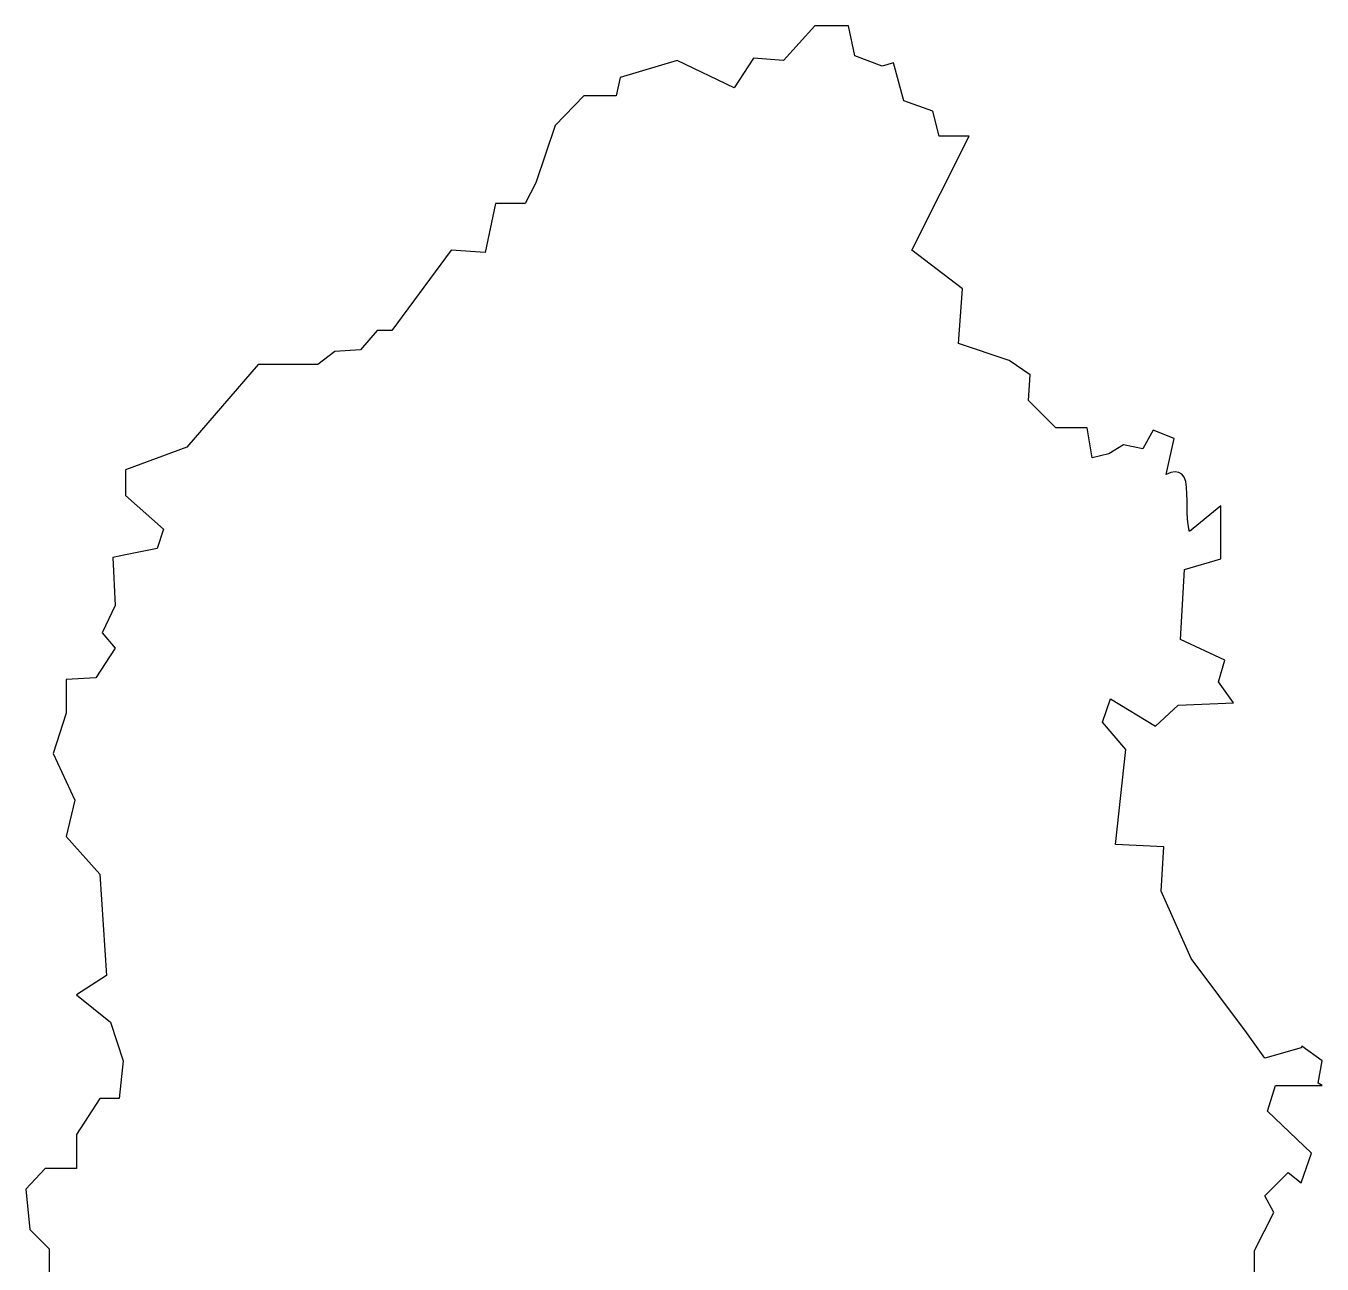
# Model space of a CAD drawing. Header units: millimetres. Extents: x -3142.1 to -3087.9, y 8892.6 to 8992.
# Drawn here: x -3140.7 to -3088.4, y 8942 to 8992 of the extents above; entities that cross this region are included whole.
import ezdxf

# ---------------------------------------------------------------- set-up
doc = ezdxf.new("R2010")
doc.units = ezdxf.units.MM

msp = doc.modelspace()

# ---------------------------------------------------------------- linework, layer by layer
at = {"color": 7, "linetype": 'Continuous', "lineweight": 25}
for p, q in [((-3108.876, 8991.975), (-3110.141, 8990.58)), ((-3107.514, 8991.975), (-3108.876, 8991.975)), ((-3107.254, 8990.775), (-3107.514, 8991.975)), ((-3111.342, 8990.678), (-3112.12, 8989.477)), ((-3110.141, 8990.58), (-3111.342, 8990.678)), ((-3106.151, 8990.354), (-3107.254, 8990.775)), ((-3114.425, 8990.58), (-3116.727, 8989.899)), ((-3112.12, 8989.477), (-3114.425, 8990.58)), ((-3105.696, 8990.483), (-3106.151, 8990.354)), ((-3105.274, 8988.958), (-3105.696, 8990.483)), ((-3116.727, 8989.899), (-3116.89, 8989.153)), ((-3118.188, 8989.153), (-3119.356, 8987.952)), ((-3116.89, 8989.153), (-3118.188, 8989.153)), ((-3104.107, 8988.536), (-3105.274, 8988.958)), ((-3103.847, 8987.53), (-3104.107, 8988.536)), ((-3119.356, 8987.952), (-3120.135, 8985.649)), ((-3104.95, 8982.922), (-3102.646, 8987.53)), ((-3102.646, 8987.53), (-3103.847, 8987.53)), ((-3120.135, 8985.649), (-3120.557, 8984.805)), ((-3121.758, 8984.805), (-3122.18, 8982.825)), ((-3120.557, 8984.805), (-3121.758, 8984.805)), ((-3123.542, 8982.922), (-3125.942, 8979.678)), ((-3122.18, 8982.825), (-3123.542, 8982.922)), ((-3102.906, 8981.365), (-3104.95, 8982.922)), ((-3103.068, 8979.159), (-3102.906, 8981.365)), ((-3126.528, 8979.678), (-3127.208, 8978.899)), ((-3125.942, 8979.678), (-3126.528, 8979.678)), ((-3101.023, 8978.478), (-3103.068, 8979.159)), ((-3128.246, 8978.835), (-3128.928, 8978.315)), ((-3127.208, 8978.899), (-3128.246, 8978.835)), ((-3131.33, 8978.315), (-3134.217, 8974.973)), ((-3128.928, 8978.315), (-3131.33, 8978.315)), ((-3100.18, 8977.893), (-3101.023, 8978.478)), ((-3100.245, 8976.856), (-3100.18, 8977.893)), ((-3099.142, 8975.752), (-3100.245, 8976.856)), ((-3097.877, 8975.752), (-3099.142, 8975.752)), ((-3097.683, 8974.551), (-3097.877, 8975.752)), ((-3095.216, 8975.655), (-3095.638, 8974.909)), ((-3094.372, 8975.33), (-3095.216, 8975.655)), ((-3134.217, 8974.973), (-3136.683, 8974.064)), ((-3096.416, 8975.071), (-3097.001, 8974.713)), ((-3095.638, 8974.909), (-3096.416, 8975.071)), ((-3094.697, 8973.87), (-3094.372, 8975.33)), ((-3097.001, 8974.713), (-3097.683, 8974.551)), ((-3136.683, 8974.064), (-3136.683, 8973.027)), ((-3136.683, 8973.027), (-3135.158, 8971.664)), ((-3092.491, 8972.605), (-3093.756, 8971.567)), ((-3092.491, 8970.463), (-3092.491, 8972.605)), ((-3135.158, 8971.664), (-3135.417, 8970.885)), ((-3135.417, 8970.885), (-3136.683, 8970.625)), ((-3136.683, 8970.625), (-3137.202, 8970.529)), ((-3137.202, 8970.529), (-3137.105, 8968.582)), ((-3093.951, 8970.042), (-3092.491, 8970.463)), ((-3094.113, 8967.218), (-3093.951, 8970.042)), ((-3137.105, 8968.582), (-3137.624, 8967.479)), ((-3137.624, 8967.479), (-3137.105, 8966.862)), ((-3092.329, 8966.375), (-3094.113, 8967.218)), ((-3137.105, 8966.862), (-3137.884, 8965.661)), ((-3092.588, 8965.499), (-3092.329, 8966.375)), ((-3137.884, 8965.661), (-3139.084, 8965.596)), ((-3139.084, 8965.596), (-3139.084, 8964.234)), ((-3091.972, 8964.655), (-3092.588, 8965.499)), ((-3097.26, 8963.877), (-3096.936, 8964.817)), ((-3096.936, 8964.817), (-3095.119, 8963.714)), ((-3095.119, 8963.714), (-3094.21, 8964.558)), ((-3094.21, 8964.558), (-3091.972, 8964.655)), ((-3139.084, 8964.234), (-3139.603, 8962.611)), ((-3096.319, 8962.773), (-3097.26, 8963.877)), ((-3139.603, 8962.611), (-3138.727, 8960.73)), ((-3096.741, 8958.945), (-3096.319, 8962.773)), ((-3138.727, 8960.73), (-3139.084, 8959.269)), ((-3139.084, 8959.269), (-3137.721, 8957.744)), ((-3094.794, 8958.847), (-3096.741, 8958.945)), ((-3094.891, 8957.062), (-3094.794, 8958.847)), ((-3137.721, 8957.744), (-3137.461, 8953.655)), ((-3093.69, 8954.337), (-3094.891, 8957.062)), ((-3091.452, 8951.352), (-3093.69, 8954.337)), ((-3137.461, 8953.655), (-3138.663, 8952.878)), ((-3138.663, 8952.878), (-3137.3, 8951.774)), ((-3137.3, 8951.774), (-3136.78, 8950.216)), ((-3090.706, 8950.314), (-3091.452, 8951.352)), ((-3089.245, 8950.736), (-3090.706, 8950.314)), ((-3089.214, 8950.801), (-3089.245, 8950.736)), ((-3088.402, 8950.216), (-3089.214, 8950.801)), ((-3136.78, 8950.216), (-3136.942, 8948.691)), ((-3088.565, 8949.308), (-3088.402, 8950.216)), ((-3090.608, 8948.172), (-3090.284, 8949.211)), ((-3090.284, 8949.211), (-3088.402, 8949.211)), ((-3088.402, 8949.211), (-3088.565, 8949.308)), ((-3137.721, 8948.691), (-3138.663, 8947.231)), ((-3136.942, 8948.691), (-3137.721, 8948.691)), ((-3088.824, 8946.484), (-3090.608, 8948.172)), ((-3138.663, 8947.231), (-3138.663, 8945.869)), ((-3089.245, 8945.284), (-3088.824, 8946.484)), ((-3139.928, 8945.869), (-3140.706, 8945.025)), ((-3138.663, 8945.869), (-3139.928, 8945.869)), ((-3090.706, 8944.765), (-3089.766, 8945.706)), ((-3089.766, 8945.706), (-3089.245, 8945.284)), ((-3140.706, 8945.025), (-3140.545, 8943.403)), ((-3090.349, 8944.084), (-3090.706, 8944.765)), ((-3091.128, 8942.559), (-3090.349, 8944.084)), ((-3140.545, 8943.403), (-3139.765, 8942.624)), ((-3139.765, 8942.624), (-3139.765, 8940.515)), ((-3091.128, 8941.456), (-3091.128, 8942.559))]:
    msp.add_line(p, q, dxfattribs=at)
for points in [[(-3093.853, 8973.091), (-3093.853, 8973.892), (-3094.135, 8974.152), (-3094.697, 8973.87)], [(-3093.756, 8971.567), (-3093.821, 8971.783), (-3093.853, 8972.291), (-3093.853, 8973.091)]]:
    msp.add_open_spline(points, degree=3, dxfattribs=at)

doc.saveas('drawing.dxf')
